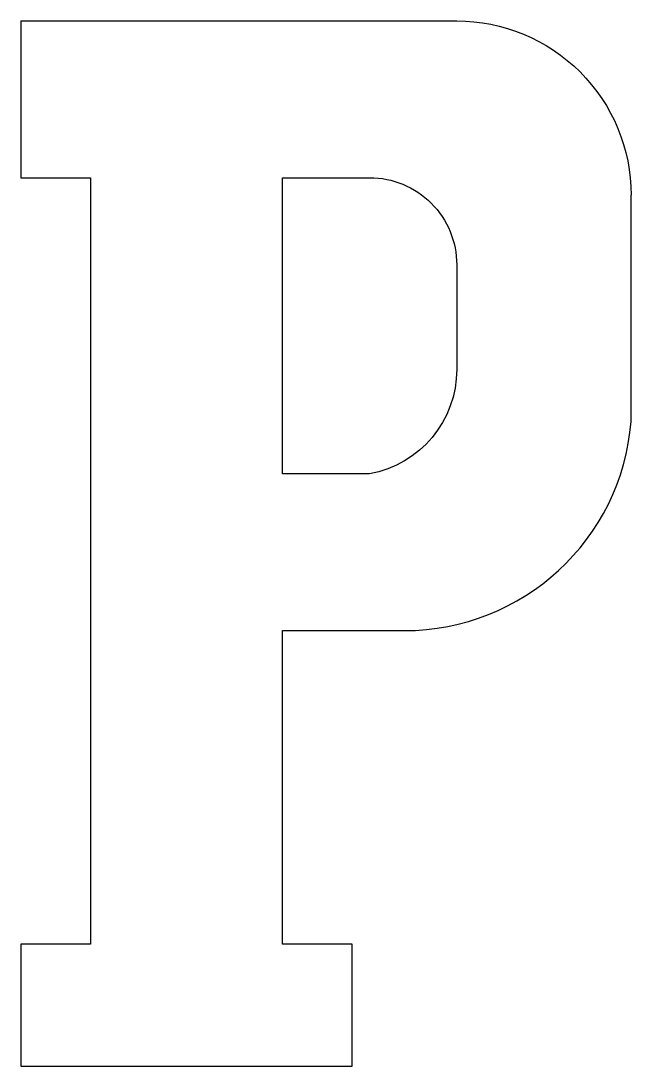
# Model space of a CAD drawing. Header units: inches. Extents: x 0 to 11.7, y 0 to 20.
import ezdxf

# ---------------------------------------------------------------- set-up
doc = ezdxf.new("R2010")
doc.units = ezdxf.units.IN
doc.header["$MEASUREMENT"] = 0
doc.layers.add('LETTERE', color=7, linetype='Continuous')

msp = doc.modelspace()

# ---------------------------------------------------------------- linework, layer by layer
at = {"layer": 'LETTERE', "color": 1}
for points in [[(0, 20), (8.333, 20, -0.414214), (11.667, 16.667)], [(5, 17), (6.667, 17, -0.414214), (8.333, 15.333, 1)], [(8.333, 15.333), (8.333, 13.333, -0.36205), (6.667, 11.333, 0.142109)], [(5, 8.333), (7.333, 8.333, 0.390984), (11.667, 12.333, -0.923077)]]:
    msp.add_lwpolyline(points, format="xyb", dxfattribs=at)
for points in [[(0, 20), (0, 17), (1.333, 17), (1.333, 2.333), (0, 2.333), (0, 0), (6.333, 0), (6.333, 2.333), (5, 2.333), (5, 8.333)], [(5, 11.333), (5, 17)], [(11.667, 12.333), (11.667, 16.667)], [(6.667, 11.333), (5, 11.333)]]:
    msp.add_lwpolyline(points, dxfattribs=at)

doc.saveas('drawing.dxf')
